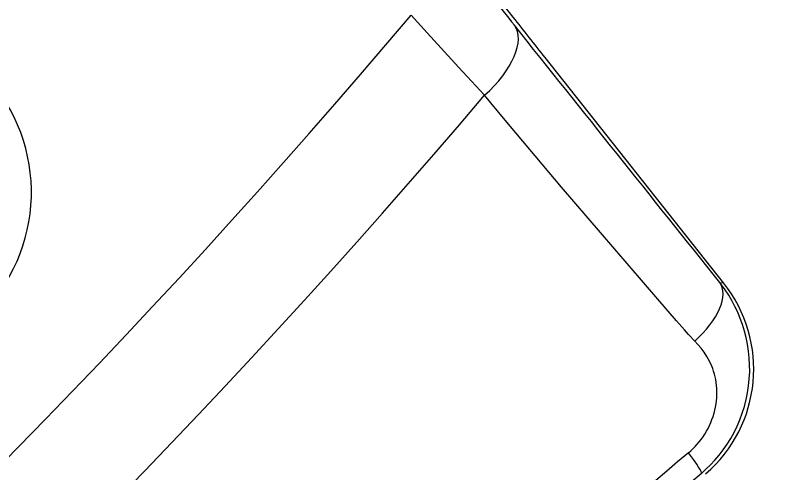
# Model space of a CAD drawing. Extents: x 741 to 1339, y 725 to 848.
# Drawn here: x 1106.5576 to 1106.699, y 787.3373 to 787.4232 of the extents above; entities that cross this region are included whole.
import ezdxf

# ---------------------------------------------------------------- set-up
doc = ezdxf.new("R2010")
doc.units = 0
doc.header["$MEASUREMENT"] = 0
doc.linetypes.add('CONTINU', pattern=[0])
for name, color, linetype in [('Lay Out', 31, 'CONTINUOUS'), ('PAREDES', 7, 'CONTINUOUS'), ('PENA-008', 8, 'CONTINUOUS')]:
    doc.layers.add(name, color=color, linetype=linetype)

# ---------------------------------------------------------------- blocks, each defined once
blk = doc.blocks.new('A$C12870BC7')
at = {"layer": 'Lay Out', "linetype": 'CONTINU', "ltscale": 0.6}
for p, q in [((1.39708, 1.57949), (1.39724, 1.5832)), ((1.39464, 1.51604), (1.39668, 1.56982)), ((1.39415, 1.51656), (1.39464, 1.51604))]:
    blk.add_line(p, q, dxfattribs=at)
for points in [[(1.38352, 1.57184), (1.38323, 1.57899), (1.38294, 1.58771), (1.38282, 1.59219)], [(1.38343, 1.51125), (1.38337, 1.51296), (1.38334, 1.5141), (1.38332, 1.51639), (1.3833, 1.52169), (1.38327, 1.53816), (1.38327, 1.54938), (1.3833, 1.55502), (1.38334, 1.56065), (1.38342, 1.56626), (1.38352, 1.57184)], [(1.36826, 1.49161), (1.36942, 1.49164), (1.37061, 1.49172), (1.37181, 1.49185), (1.37303, 1.49205), (1.37426, 1.49231), (1.37549, 1.49263), (1.37671, 1.49302), (1.37792, 1.49347), (1.37912, 1.49399), (1.38029, 1.49457), (1.38144, 1.49521), (1.38256, 1.49591), (1.38364, 1.49666), (1.38468, 1.49747), (1.38567, 1.49833), (1.38662, 1.49924), (1.38752, 1.50019), (1.38836, 1.50118), (1.38915, 1.50221), (1.38989, 1.50327), (1.39057, 1.50436), (1.39119, 1.50548), (1.39175, 1.50661), (1.39225, 1.50776), (1.39269, 1.50893), (1.39307, 1.5101), (1.3934, 1.51128), (1.39366, 1.51247), (1.39387, 1.51365), (1.39402, 1.51482), (1.39412, 1.51598), (1.39415, 1.51656)], [(1.36894, 1.49612), (1.3695, 1.49613), (1.37007, 1.49616), (1.37064, 1.49621), (1.37122, 1.49628), (1.3718, 1.49638), (1.37238, 1.4965), (1.37297, 1.49664), (1.37355, 1.49681), (1.37413, 1.497), (1.3747, 1.49722), (1.37526, 1.49746), (1.37581, 1.49772), (1.37635, 1.498), (1.37688, 1.49831), (1.37739, 1.49863), (1.37789, 1.49898), (1.37836, 1.49934), (1.37882, 1.49972), (1.37926, 1.50011), (1.37968, 1.50052), (1.38008, 1.50095), (1.38046, 1.50138), (1.38081, 1.50183), (1.38114, 1.50228), (1.38145, 1.50275), (1.38173, 1.50322), (1.382, 1.50369), (1.38223, 1.50417), (1.38245, 1.50465), (1.38264, 1.50514), (1.38281, 1.50563), (1.38309, 1.5066), (1.38329, 1.50756), (1.38342, 1.50851), (1.38348, 1.50945), (1.38348, 1.51036), (1.38343, 1.51125)]]:
    blk.add_lwpolyline(points, dxfattribs=at)
for centre, radius, start, end in [((1.28289, 1.63407), 0.032, 270, 360), ((2.81951, 1.52882), 1.42409, 177.47429, 178.01458), ((-109.09576, 5.35467), 110.55655, 358.0105068, 358.0424447), ((3.0378, 1.50744), 1.64231, 177.48536, 177.82304), ((1.15115, 3.01946), 1.46615, 260.88061, 279.11944), ((1.15141, -152.01207), 153.50836, 89.918805, 89.9825841), ((1.1515, -139.20793), 140.6997, 89.9117298, 89.9810978)]:
    blk.add_arc(centre, radius, start, end, dxfattribs=at)
for centre, major_axis, ratio, start_param, end_param in [((1.15115, 5.82839), (0, 4.25509), 0.578364, 3.047316, 3.235869), ((1.3824, 1.57876), (0.01388, -0.00047), 0.497732, 4.809925, 6.263062), ((1.36866, 1.5172), (-0.01009, 0.02417), 0.991568, 2.749331, 4.276015), ((1.38249, 1.51707), (0.01167, -0.00039), 0.497732, 4.809893, 6.263062), ((1.36826, 1.50061), (0.00001, 0.009), 0.088001, 3.159114, 4.190573)]:
    blk.add_ellipse(centre, major_axis=major_axis, ratio=ratio, start_param=start_param, end_param=end_param, dxfattribs=at)
blk = doc.blocks.new('Layout')
at = {"layer": 'PENA-008', "color": 7, "ltscale": 0.2, "rotation": 40.58562502596172}
blk.add_blockref('A$C12870BC7', (1160.88017, 500.55789), dxfattribs=at)

msp = doc.modelspace()

# ---------------------------------------------------------------- block references
at = {"layer": 'PAREDES', "color": 7, "lineweight": 0}
msp.add_blockref('Layout', (-54.26272, 284.75654), dxfattribs=at)

doc.saveas('drawing.dxf')
